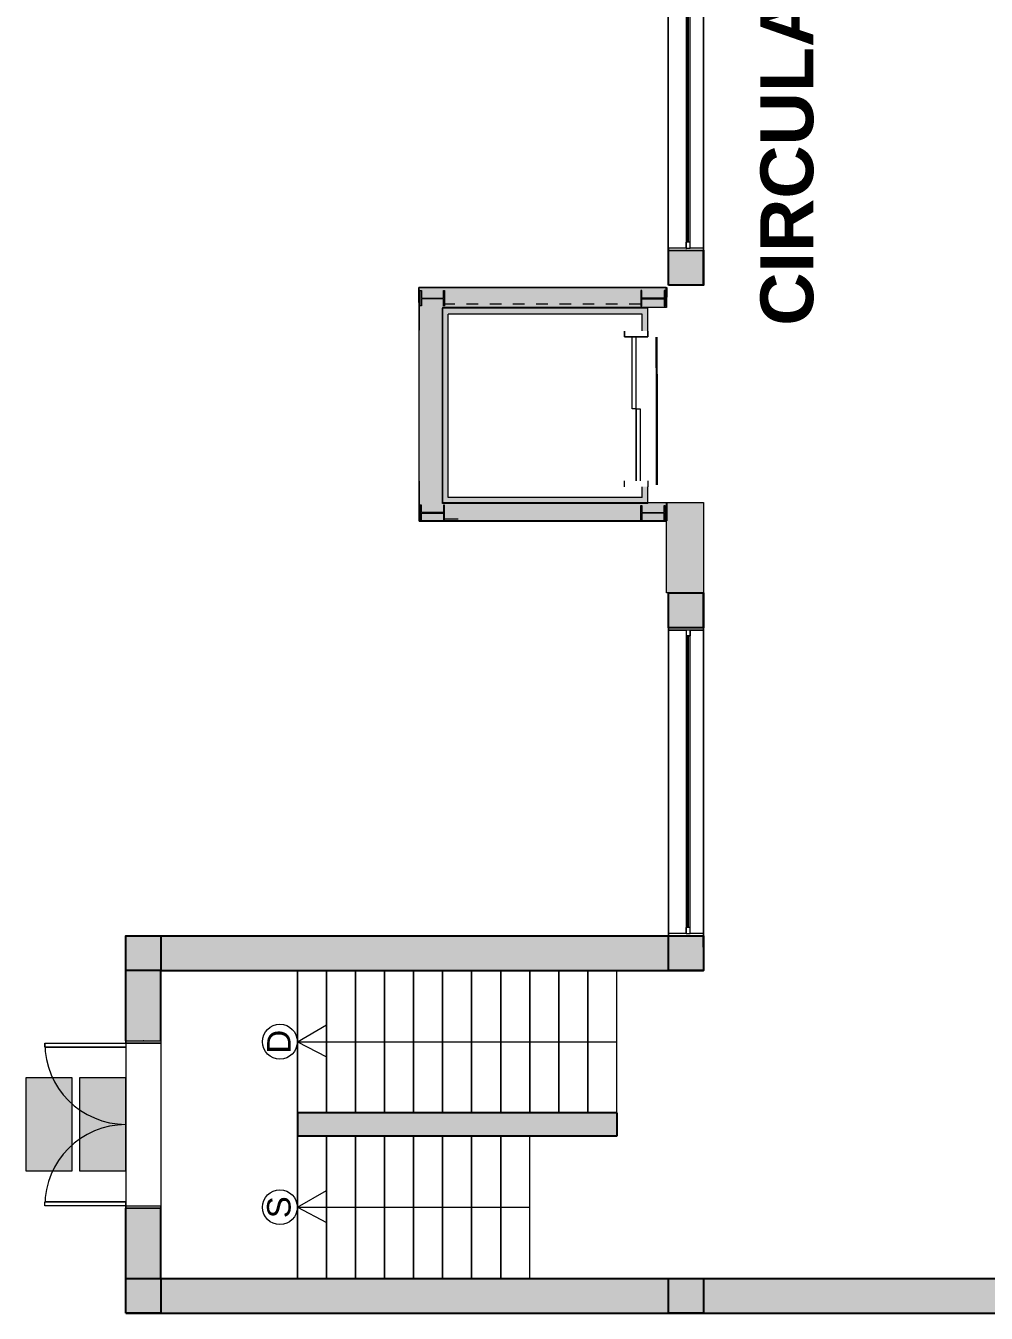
# Model space of a CAD drawing. Header units: metres. Extents: x 512 to 829, y -209 to 245.
# Drawn here: x 741.03 to 749.29, y -45.56 to -34.48 of the extents above; entities that cross this region are included whole.
import ezdxf

# ---------------------------------------------------------------- set-up
doc = ezdxf.new("R2010")
doc.units = ezdxf.units.M
doc.header["$LTSCALE"] = 0.508
doc.set_wipeout_variables(frame=1)
doc.header["$PDSIZE"] = -2
doc.linetypes.add('STYLE_01', pattern=[0.073819, 0.049213, -0.024606])
for name, color, linetype, lineweight in [('ARQ-CAIX', 1, 'Continuous', 15), ('COVID-ADESIVO ELEVADOR', 90, 'Continuous', 5), ('COVID-TAPETE SANITIZANTE', 20, 'Continuous', 5), ('Dimensões', 7, 'Continuous', 5), ('None', 7, 'Continuous', 5), ('NãoImprimir', 7, 'Continuous', 5), ('Peitoris', 2, 'Continuous', 5), ('ROTADEF', 253, 'Continuous', 15), ('Telhado-Princ', 7, 'Continuous', 5)]:
    doc.layers.add(name, color=color, linetype=linetype, lineweight=lineweight)
doc.styles.add('Arial', font='arial.ttf')
doc.styles.add('Arial (bold)', font='arialbd.ttf')

# ---------------------------------------------------------------- blocks, each defined once
blk = doc.blocks.new('Grupo-3009')
at = {"color": 7, "linetype": 'Continuous', "lineweight": 5}
for points in [[(-1.325, 0.15), (-1.30595, 0.15), (-1.30595, -0.15), (-1.325, -0.15)], [(1.30595, 0.15), (1.325, 0.15), (1.325, -0.15), (1.30595, -0.15)]]:
    blk.add_wipeout(points, dxfattribs=at).dxf.layer = 'None'
at = {"layer": 'None', "color": 7, "linetype": 'Continuous', "lineweight": 5}
for points in [[(-1.325, 0.15), (-1.30595, 0.15), (-1.30595, -0.15), (-1.325, -0.15)], [(1.30595, 0.15), (1.325, 0.15), (1.325, -0.15), (1.30595, -0.15)]]:
    blk.add_lwpolyline(points, close=True, dxfattribs=at)
blk = doc.blocks.new('Grupo-3010')
at = {"layer": 'None', "color": 7}
blk.add_blockref('Grupo-3009', (0, 0), dxfattribs=at)
at = {"layer": 'None', "color": 7, "linetype": 'Continuous', "lineweight": 5}
for p, q in [((-1.325, 0.15), (-1.30595, 0.15)), ((-1.30595, 0.15), (-1.30595, -0.15)), ((1.325, 0.15), (1.30595, 0.15)), ((1.30595, 0.15), (1.30595, -0.15)), ((-1.325, -0.15), (-1.30595, -0.15)), ((1.325, -0.15), (1.30595, -0.15))]:
    blk.add_line(p, q, dxfattribs=at)
blk = doc.blocks.new('Grupo-3011')
at = {"layer": 'None', "color": 7, "linetype": 'Continuous', "lineweight": 5}
for p, q in [((-1.30595, 0.034925), (-1.30595, 0)), ((1.30595, 0.034925), (1.30595, 0))]:
    blk.add_line(p, q, dxfattribs=at)
blk = doc.blocks.new('Grupo-3012')
at = {"color": 7, "linetype": 'Continuous', "lineweight": 5}
for points in [[(-1.30595, 0.034925), (-1.25515, 0.034925), (-1.25515, 0), (-1.30595, 0)], [(1.25515, 0.034925), (1.30595, 0.034925), (1.30595, 0), (1.25515, 0)]]:
    blk.add_wipeout(points, dxfattribs=at).dxf.layer = 'None'
at = {"layer": 'None', "color": 7, "linetype": 'Continuous', "lineweight": 5}
for points in [[(-1.30595, 0.034925), (-1.25515, 0.034925), (-1.25515, 0), (-1.30595, 0)], [(1.25515, 0.034925), (1.30595, 0.034925), (1.30595, 0), (1.25515, 0)]]:
    blk.add_lwpolyline(points, close=True, dxfattribs=at)
blk = doc.blocks.new('Grupo-3013')
at = {"layer": 'None', "color": 7}
blk.add_blockref('Grupo-3011', (0, 0), dxfattribs=at)
at = {"color": 7, "linetype": 'Continuous', "lineweight": 5}
blk.add_wipeout([(-1.25515, 0.034925), (1.25515, 0.034925), (1.25515, 0), (-1.25515, 0)], dxfattribs=at).dxf.layer = 'None'
at = {"layer": 'None', "color": 7, "linetype": 'Continuous', "lineweight": 5}
blk.add_lwpolyline([(-1.25515, 0.034925), (1.25515, 0.034925), (1.25515, 0), (-1.25515, 0)], close=True, dxfattribs=at)
at = {"layer": 'None', "color": 7}
blk.add_blockref('Grupo-3012', (0, 0), dxfattribs=at)
at = {"layer": 'None', "color": 7, "linetype": 'Continuous', "lineweight": 5}
for p, q in [((-1.30595, 0.034925), (-1.25515, 0.034925)), ((-1.30595, 0), (-1.25515, 0)), ((-1.25515, 0.034925), (-1.25515, 0)), ((1.30595, 0.034925), (1.25515, 0.034925)), ((1.25515, 0.034925), (1.25515, 0)), ((1.30595, 0), (1.25515, 0))]:
    blk.add_line(p, q, dxfattribs=at)
blk = doc.blocks.new('Grupo-3014')
at = {"color": 7, "linetype": 'Continuous', "lineweight": 9}
blk.add_wipeout([(-1.255, 0.018), (1.255, 0.018), (1.255, 0.017), (-1.255, 0.017)], dxfattribs=at).dxf.layer = 'None'
blk = doc.blocks.new('Grupo-3015')
at = {"layer": 'None', "color": 7}
blk.add_blockref('Grupo-3014', (0, 0), dxfattribs=at)
at = {"layer": 'None', "color": 7, "linetype": 'Continuous', "lineweight": 25}
for p, q in [((-1.255, 0.018), (1.255, 0.018)), ((-1.255, 0.017), (1.255, 0.017))]:
    blk.add_line(p, q, dxfattribs=at)
blk = doc.blocks.new('Grupo-3016')
at = {"layer": 'None', "color": 7, "linetype": 'Continuous', "lineweight": 20}
for p, q in [((1.325, 0.15), (-1.325, 0.15)), ((1.325, -0.15), (-1.325, -0.15))]:
    blk.add_line(p, q, dxfattribs=at)
blk = doc.blocks.new('Window (2D)-262')
at = {"color": 7, "linetype": 'Continuous', "lineweight": 5}
blk.add_wipeout([(-1.325, 0.15), (1.325, 0.15), (1.325, -0.15), (-1.325, -0.15)], dxfattribs=at).dxf.layer = 'None'
at = {"layer": 'None', "color": 7}
blk.add_blockref('Grupo-3010', (0, 0), dxfattribs=at)
at = {"layer": 'None', "color": 7, "linetype": 'Continuous', "lineweight": 5}
for p, q in [((-1.325, 0.15), (1.325, 0.15)), ((-1.325, -0.15), (1.325, -0.15))]:
    blk.add_line(p, q, dxfattribs=at)
at = {"layer": 'NãoImprimir', "linetype": 'Continuous'}
for p in [(-1.325, 0), (1.325, 0)]:
    blk.add_point(p, dxfattribs=at)
at = {"layer": 'Peitoris'}
blk.add_blockref('Grupo-3013', (0, 0), dxfattribs=at)
blk.add_blockref('Grupo-3015', (0, 0), dxfattribs=at)
at = {"layer": 'Telhado-Princ'}
blk.add_blockref('Grupo-3016', (0, 0), dxfattribs=at)
blk = doc.blocks.new('Grupo-3145')
at = {"layer": 'None', "color": 7, "linetype": 'Continuous', "lineweight": 5}
for p, q in [((-0.72, 0.15), (-0.72, -0.15)), ((0.72, 0.15), (0.72, -0.15))]:
    blk.add_line(p, q, dxfattribs=at)
blk = doc.blocks.new('Grupo-3146')
at = {"color": 7, "linetype": 'Continuous', "lineweight": 5}
for points in [[(-0.72, 0.15), (-0.7, 0.15), (-0.7, -0.15), (-0.72, -0.15)], [(0.7, 0.15), (0.72, 0.15), (0.72, -0.15), (0.7, -0.15)]]:
    blk.add_wipeout(points, dxfattribs=at).dxf.layer = 'None'
at = {"layer": 'None', "color": 7, "linetype": 'Continuous', "lineweight": 5}
for points in [[(-0.72, 0.15), (-0.7, 0.15), (-0.7, -0.15), (-0.72, -0.15)], [(0.7, 0.15), (0.72, 0.15), (0.72, -0.15), (0.7, -0.15)]]:
    blk.add_lwpolyline(points, close=True, dxfattribs=at)
blk = doc.blocks.new('Grupo-3147')
at = {"layer": 'None', "color": 7}
blk.add_blockref('Grupo-3145', (0, 0), dxfattribs=at)
blk.add_blockref('Grupo-3146', (0, 0), dxfattribs=at)
at = {"layer": 'None', "color": 7, "linetype": 'Continuous', "lineweight": 5}
for p, q in [((-0.72, 0.15), (-0.7, 0.15)), ((-0.7, 0.15), (-0.7, -0.15)), ((0.72, 0.15), (0.7, 0.15)), ((0.7, 0.15), (0.7, -0.15)), ((-0.72, -0.15), (-0.7, -0.15)), ((0.72, -0.15), (0.7, -0.15))]:
    blk.add_line(p, q, dxfattribs=at)
blk = doc.blocks.new('Grupo-3148')
at = {"layer": 'None', "color": 7, "linetype": 'Continuous', "lineweight": 5}
blk.add_arc((-0.7, 0.15), 0.699, 0, 90, dxfattribs=at)
blk = doc.blocks.new('Grupo-3149')
at = {"color": 7, "linetype": 'Continuous', "lineweight": 5}
blk.add_wipeout([(-0.7, 0.15), (-0.7, 0.84875), (-0.665, 0.84875), (-0.665, 0.15)], dxfattribs=at).dxf.layer = 'None'
at = {"layer": 'None', "color": 7, "linetype": 'Continuous', "lineweight": 5}
blk.add_lwpolyline([(-0.7, 0.15), (-0.7, 0.84875), (-0.665, 0.84875), (-0.665, 0.15)], close=True, dxfattribs=at)
blk = doc.blocks.new('Grupo-3150')
at = {"layer": 'None', "color": 7}
blk.add_blockref('Grupo-3149', (0, 0), dxfattribs=at)
at = {"layer": 'None', "color": 7, "linetype": 'Continuous', "lineweight": 5}
for p, q in [((-0.7, 0.15), (-0.7, 0.84875)), ((-0.7, 0.84875), (-0.665, 0.84875)), ((-0.665, 0.15), (-0.665, 0.84875)), ((-0.7, 0.15), (-0.665, 0.15))]:
    blk.add_line(p, q, dxfattribs=at)
blk = doc.blocks.new('Grupo-3151')
at = {"layer": 'Peitoris', "color": 7}
blk.add_blockref('Grupo-3150', (0, 0), dxfattribs=at)
blk = doc.blocks.new('Grupo-3152')
at = {"layer": 'None', "color": 7, "linetype": 'Continuous', "lineweight": 5}
blk.add_arc((0.7, 0.15), 0.699, 90, 180, dxfattribs=at)
blk = doc.blocks.new('Grupo-3153')
at = {"color": 7, "linetype": 'Continuous', "lineweight": 5}
blk.add_wipeout([(0.7, 0.84875), (0.7, 0.15), (0.665, 0.15), (0.665, 0.84875)], dxfattribs=at).dxf.layer = 'None'
at = {"layer": 'None', "color": 7, "linetype": 'Continuous', "lineweight": 5}
blk.add_lwpolyline([(0.7, 0.84875), (0.7, 0.15), (0.665, 0.15), (0.665, 0.84875)], close=True, dxfattribs=at)
blk = doc.blocks.new('Grupo-3154')
at = {"layer": 'None', "color": 7}
blk.add_blockref('Grupo-3153', (0, 0), dxfattribs=at)
at = {"layer": 'None', "color": 7, "linetype": 'Continuous', "lineweight": 5}
for p, q in [((0.665, 0.84875), (0.665, 0.15)), ((0.7, 0.84875), (0.665, 0.84875)), ((0.7, 0.84875), (0.7, 0.15)), ((0.7, 0.15), (0.665, 0.15))]:
    blk.add_line(p, q, dxfattribs=at)
blk = doc.blocks.new('Grupo-3155')
at = {"layer": 'Peitoris', "color": 7}
blk.add_blockref('Grupo-3154', (0, 0), dxfattribs=at)
blk = doc.blocks.new('Grupo-3156')
at = {"layer": 'None', "color": 7, "linetype": 'Continuous', "lineweight": 5}
for p, q in [((0.72, 0.15), (-0.72, 0.15)), ((0.72, -0.15), (-0.72, -0.15))]:
    blk.add_line(p, q, dxfattribs=at)
blk = doc.blocks.new('Door (2D)-111')
at = {"layer": 'None', "color": 7}
blk.add_blockref('Grupo-3147', (0, 0), dxfattribs=at)
at = {"layer": 'NãoImprimir', "color": 7, "linetype": 'Continuous', "lineweight": 5}
for p in [(-0.72, 0), (0.72, 0)]:
    blk.add_point(p, dxfattribs=at)
at = {"layer": 'Peitoris', "color": 7}
for name in ['Grupo-3148', 'Grupo-3152']:
    blk.add_blockref(name, (0, 0), dxfattribs=at)
at = {"layer": 'None', "color": 7}
for name in ['Grupo-3151', 'Grupo-3155']:
    blk.add_blockref(name, (0, 0), dxfattribs=at)
at = {"color": 7, "linetype": 'Continuous', "lineweight": 5}
blk.add_wipeout([(-0.02625, 0.1125), (-0.02625, 0.115), (-0.00125, 0.115), (-0.00125, 0.15), (0.00125, 0.15), (0.00125, 0.115), (0.02625, 0.115), (0.02625, 0.1125)], dxfattribs=at).dxf.layer = 'None'
at = {"layer": 'Telhado-Princ', "color": 7}
blk.add_blockref('Grupo-3156', (0, 0), dxfattribs=at)
blk = doc.blocks.new('Grupo-3161')
at = {"layer": 'None', "linetype": 'Continuous', "lineweight": 0}
for points in [[(30.475, 58.972), (30.475, 59.272), (30.775, 59.272), (30.775, 58.972)], [(33.325, 58.972), (33.325, 59.272), (33.625, 59.272), (33.625, 58.972)], [(40.7, 58.972), (40.7, 59.272), (41, 59.272), (41, 58.972)]]:
    blk.add_hatch(color=255, dxfattribs=at).paths.add_polyline_path(points)
at = {"layer": 'None', "color": 7, "linetype": 'Continuous', "lineweight": 25}
for points in [[(30.475, 58.972), (30.475, 59.272), (30.775, 59.272), (30.775, 58.972)], [(33.325, 58.972), (33.325, 59.272), (33.625, 59.272), (33.625, 58.972)], [(40.7, 58.972), (40.7, 59.272), (41, 59.272), (41, 58.972)]]:
    blk.add_lwpolyline(points, close=True, dxfattribs=at)
blk = doc.blocks.new('Grupo-3162')
at = {"layer": 'None', "linetype": 'Continuous', "lineweight": 0}
for points in [[(25.805, 53.072), (25.805, 53.372), (26.105, 53.372), (26.105, 53.072)], [(30.475, 53.072), (30.475, 53.372), (30.775, 53.372), (30.775, 53.072)], [(33.325, 53.072), (33.325, 53.372), (33.625, 53.372), (33.625, 53.072)], [(38.775, 53.072), (38.775, 53.372), (39.075, 53.372), (39.075, 53.072)]]:
    blk.add_hatch(color=255, dxfattribs=at).paths.add_polyline_path(points)
at = {"layer": 'None', "color": 7, "linetype": 'Continuous', "lineweight": 25}
for points in [[(25.805, 53.072), (25.805, 53.372), (26.105, 53.372), (26.105, 53.072)], [(30.475, 53.072), (30.475, 53.372), (30.775, 53.372), (30.775, 53.072)], [(33.325, 53.072), (33.325, 53.372), (33.625, 53.372), (33.625, 53.072)], [(38.775, 53.072), (38.775, 53.372), (39.075, 53.372), (39.075, 53.072)]]:
    blk.add_lwpolyline(points, close=True, dxfattribs=at)
blk = doc.blocks.new('Grupo-3163')
at = {"layer": 'None', "linetype": 'Continuous', "lineweight": 0}
for points in [[(25.805, 56.022), (25.805, 56.322), (26.105, 56.322), (26.105, 56.022)], [(30.475, 56.022), (30.475, 56.322), (30.775, 56.322), (30.775, 56.022)], [(38.775, 56.022), (38.775, 56.322), (39.075, 56.322), (39.075, 56.022)], [(40.7, 56.022), (40.7, 56.322), (41, 56.322), (41, 56.022)]]:
    blk.add_hatch(color=255, dxfattribs=at).paths.add_polyline_path(points)
at = {"layer": 'None', "color": 7, "linetype": 'Continuous', "lineweight": 25}
for points in [[(25.805, 56.022), (25.805, 56.322), (26.105, 56.322), (26.105, 56.022)], [(30.475, 56.022), (30.475, 56.322), (30.775, 56.322), (30.775, 56.022)], [(38.775, 56.022), (38.775, 56.322), (39.075, 56.322), (39.075, 56.022)], [(40.7, 56.022), (40.7, 56.322), (41, 56.322), (41, 56.022)]]:
    blk.add_lwpolyline(points, close=True, dxfattribs=at)
blk = doc.blocks.new('Grupo-3167')
at = {"layer": 'None', "linetype": 'Continuous', "lineweight": 0}
for points in [[(30.475, 61.922), (30.475, 62.222), (30.775, 62.222), (30.775, 61.922)], [(40.7, 61.922), (40.7, 62.222), (41, 62.222), (41, 61.922)]]:
    blk.add_hatch(color=255, dxfattribs=at).paths.add_polyline_path(points)
at = {"layer": 'None', "color": 7, "linetype": 'Continuous', "lineweight": 25}
for points in [[(30.475, 61.922), (30.475, 62.222), (30.775, 62.222), (30.775, 61.922)], [(40.7, 61.922), (40.7, 62.222), (41, 62.222), (41, 61.922)]]:
    blk.add_lwpolyline(points, close=True, dxfattribs=at)
blk = doc.blocks.new('Grupo-3168')
at = {"color": 7, "linetype": 'Continuous', "lineweight": 5}
for points in [[(-1.325, 0.15), (-1.30595, 0.15), (-1.30595, -0.15), (-1.325, -0.15)], [(1.30595, 0.15), (1.325, 0.15), (1.325, -0.15), (1.30595, -0.15)]]:
    blk.add_wipeout(points, dxfattribs=at).dxf.layer = 'None'
at = {"layer": 'None', "color": 7, "linetype": 'Continuous', "lineweight": 5}
for points in [[(-1.325, 0.15), (-1.30595, 0.15), (-1.30595, -0.15), (-1.325, -0.15)], [(1.30595, 0.15), (1.325, 0.15), (1.325, -0.15), (1.30595, -0.15)]]:
    blk.add_lwpolyline(points, close=True, dxfattribs=at)
blk = doc.blocks.new('Grupo-3169')
at = {"layer": 'None', "color": 7}
blk.add_blockref('Grupo-3168', (0, 0), dxfattribs=at)
at = {"layer": 'None', "color": 7, "linetype": 'Continuous', "lineweight": 5}
for p, q in [((-1.325, 0.15), (-1.30595, 0.15)), ((-1.30595, 0.15), (-1.30595, -0.15)), ((1.325, 0.15), (1.30595, 0.15)), ((1.30595, 0.15), (1.30595, -0.15)), ((-1.325, -0.15), (-1.30595, -0.15)), ((1.325, -0.15), (1.30595, -0.15))]:
    blk.add_line(p, q, dxfattribs=at)
blk = doc.blocks.new('Grupo-3170')
at = {"layer": 'None', "color": 7, "linetype": 'Continuous', "lineweight": 5}
for p, q in [((-1.30595, 0.034925), (-1.30595, 0)), ((1.30595, 0.034925), (1.30595, 0))]:
    blk.add_line(p, q, dxfattribs=at)
blk = doc.blocks.new('Grupo-3171')
at = {"color": 7, "linetype": 'Continuous', "lineweight": 5}
for points in [[(-1.30595, 0.034925), (-1.25515, 0.034925), (-1.25515, 0), (-1.30595, 0)], [(1.25515, 0.034925), (1.30595, 0.034925), (1.30595, 0), (1.25515, 0)]]:
    blk.add_wipeout(points, dxfattribs=at).dxf.layer = 'None'
at = {"layer": 'None', "color": 7, "linetype": 'Continuous', "lineweight": 5}
for points in [[(-1.30595, 0.034925), (-1.25515, 0.034925), (-1.25515, 0), (-1.30595, 0)], [(1.25515, 0.034925), (1.30595, 0.034925), (1.30595, 0), (1.25515, 0)]]:
    blk.add_lwpolyline(points, close=True, dxfattribs=at)
blk = doc.blocks.new('Grupo-3172')
at = {"layer": 'None', "color": 7}
blk.add_blockref('Grupo-3170', (0, 0), dxfattribs=at)
at = {"color": 7, "linetype": 'Continuous', "lineweight": 5}
blk.add_wipeout([(-1.25515, 0.034925), (1.25515, 0.034925), (1.25515, 0), (-1.25515, 0)], dxfattribs=at).dxf.layer = 'None'
at = {"layer": 'None', "color": 7, "linetype": 'Continuous', "lineweight": 5}
blk.add_lwpolyline([(-1.25515, 0.034925), (1.25515, 0.034925), (1.25515, 0), (-1.25515, 0)], close=True, dxfattribs=at)
at = {"layer": 'None', "color": 7}
blk.add_blockref('Grupo-3171', (0, 0), dxfattribs=at)
at = {"layer": 'None', "color": 7, "linetype": 'Continuous', "lineweight": 5}
for p, q in [((-1.30595, 0.034925), (-1.25515, 0.034925)), ((-1.30595, 0), (-1.25515, 0)), ((-1.25515, 0.034925), (-1.25515, 0)), ((1.30595, 0.034925), (1.25515, 0.034925)), ((1.25515, 0.034925), (1.25515, 0)), ((1.30595, 0), (1.25515, 0))]:
    blk.add_line(p, q, dxfattribs=at)
blk = doc.blocks.new('Grupo-3173')
at = {"color": 7, "linetype": 'Continuous', "lineweight": 9}
blk.add_wipeout([(-1.255, 0.018), (1.255, 0.018), (1.255, 0.017), (-1.255, 0.017)], dxfattribs=at).dxf.layer = 'None'
blk = doc.blocks.new('Grupo-3174')
at = {"layer": 'None', "color": 7}
blk.add_blockref('Grupo-3173', (0, 0), dxfattribs=at)
at = {"layer": 'None', "color": 7, "linetype": 'Continuous', "lineweight": 25}
for p, q in [((-1.255, 0.018), (1.255, 0.018)), ((-1.255, 0.017), (1.255, 0.017))]:
    blk.add_line(p, q, dxfattribs=at)
blk = doc.blocks.new('Window (2D)-274')
at = {"color": 7, "linetype": 'Continuous', "lineweight": 5}
blk.add_wipeout([(-1.325, 0.15), (1.325, 0.15), (1.325, -0.15), (-1.325, -0.15)], dxfattribs=at).dxf.layer = 'None'
at = {"layer": 'None', "color": 7}
blk.add_blockref('Grupo-3169', (0, 0), dxfattribs=at)
at = {"layer": 'None', "color": 7, "linetype": 'Continuous', "lineweight": 5}
for p, q in [((-1.325, 0.15), (1.325, 0.15)), ((-1.325, -0.15), (1.325, -0.15))]:
    blk.add_line(p, q, dxfattribs=at)
at = {"layer": 'NãoImprimir', "linetype": 'Continuous'}
for p in [(-1.325, 0), (1.325, 0)]:
    blk.add_point(p, dxfattribs=at)
at = {"layer": 'Peitoris'}
blk.add_blockref('Grupo-3172', (0, 0), dxfattribs=at)
blk.add_blockref('Grupo-3174', (0, 0), dxfattribs=at)
blk = doc.blocks.new('A$C69c9503b')
at = {"layer": 'Dimensões', "lineweight": 0, "true_color": 0xcd6928}
h = blk.add_hatch(color=32, dxfattribs=at)
h.dxf.hatch_style = 1
h.paths.add_polyline_path([(0, 0), (0.4, 0), (0.4, 0.8), (0, 0.8)])
h = blk.add_hatch(color=32, dxfattribs=at)
h.dxf.hatch_style = 1
h.paths.add_polyline_path([(0.462, 0), (0.862, 0), (0.862, 0.8), (0.462, 0.8)])
at = {"layer": 'Dimensões', "color": 1, "lineweight": 0}
for points in [[(0, 0), (0.4, 0), (0.4, 0.8), (0, 0.8)], [(0.462, 0), (0.862, 0), (0.862, 0.8), (0.462, 0.8)]]:
    blk.add_lwpolyline(points, close=True, dxfattribs=at)

msp = doc.modelspace()

# ---------------------------------------------------------------- hatches: boundary and pattern name
at = {"layer": 'ROTADEF', "linetype": 'Continuous', "lineweight": 0}
for points in [[(744.4308, -36.7599), (744.4308, -36.8257), (744.6208, -36.8257), (744.6208, -36.7599), (744.6308, -36.7599), (744.6308, -36.8939), (744.6208, -36.8939), (744.6208, -36.8321), (744.4308, -36.8321), (744.4308, -36.8939), (744.4208, -36.8939), (744.4208, -36.7599)], [(746.5191, -36.7611), (746.5191, -36.827), (746.3291, -36.827), (746.3291, -36.7611), (746.3191, -36.7611), (746.3191, -36.8951), (746.3291, -36.8951), (746.3291, -36.8334), (746.5191, -36.8334), (746.5191, -36.8951), (746.5291, -36.8951), (746.5291, -36.7611)], [(744.4308, -38.7436), (744.4308, -38.6778), (744.6208, -38.6778), (744.6208, -38.7436), (744.6308, -38.7436), (744.6308, -38.6096), (744.6208, -38.6096), (744.6208, -38.6714), (744.4308, -38.6714), (744.4308, -38.6096), (744.4208, -38.6096), (744.4208, -38.7436)], [(746.5191, -38.7447), (746.5191, -38.6788), (746.3291, -38.6788), (746.3291, -38.7447), (746.3191, -38.7447), (746.3191, -38.6107), (746.3291, -38.6107), (746.3291, -38.6724), (746.5191, -38.6724), (746.5191, -38.6107), (746.5291, -38.6107), (746.5291, -38.7447)]]:
    msp.add_hatch(color=7, dxfattribs=at).paths.add_polyline_path(points)
at = {"layer": 'Telhado-Princ', "linetype": 'Continuous', "lineweight": 0}
for points in [[(744.4107, -36.7341), (746.5427, -36.7341), (746.5403, -36.9079), (744.6136, -36.9079), (744.6136, -38.5872), (746.5427, -38.5872), (746.5427, -38.7425), (744.4117, -38.7425)], [(746.8585, -38.5872), (746.5427, -38.5872), (746.5427, -38.7425), (746.5392, -39.3649), (746.8585, -39.3649)]]:
    msp.add_hatch(color=250, dxfattribs=at).paths.add_polyline_path(points)

# ---------------------------------------------------------------- linework, layer by layer
at = {"layer": 'ARQ-CAIX', "linetype": 'Continuous', "lineweight": 5}
for q in [(746.246, -37.7798), (746.3126, -37.7798)]:
    msp.add_line((746.2793, -37.7798), q, dxfattribs=at)
at = {"layer": 'COVID-ADESIVO ELEVADOR', "const_width": 0.02, "flags": 128}
msp.add_lwpolyline([(746.4552, -37.1602), (746.4572, -38.4348)], dxfattribs=at)
at = {"layer": 'None', "color": 7, "linetype": 'Continuous', "lineweight": 25}
for p, q in [((746.5585, -36.7149), (746.5585, -33.4649)), ((746.8585, -36.7149), (746.8585, -33.4649)), ((746.5585, -39.6649), (746.5585, -39.3649)), ((746.8585, -39.6649), (746.8585, -39.3649)), ((741.8885, -43.2199), (741.8885, -42.3149)), ((746.8585, -42.4149), (746.8585, -42.3149)), ((742.1885, -42.6149), (746.8585, -42.6149)), ((742.1885, -43.2199), (742.1885, -42.6149)), ((743.3635, -43.8399), (743.3635, -44.0399)), ((746.1135, -43.8399), (743.3635, -43.8399)), ((746.1135, -43.8399), (746.1135, -44.0399)), ((746.1135, -44.0399), (743.3635, -44.0399)), ((741.8885, -45.5649), (741.8885, -44.6599)), ((742.1885, -45.2649), (742.1885, -44.6599)), ((742.1885, -45.2649), (749.4585, -45.2649)), ((741.8885, -45.5649), (755.1585, -45.5649))]:
    msp.add_line(p, q, dxfattribs=at)
at = {"layer": 'None', "color": 7, "linetype": 'Continuous', "lineweight": 5}
for p, q in [((743.3635, -43.2274), (743.6135, -43.0831)), ((743.3635, -43.2274), (746.1135, -43.2274)), ((743.3635, -43.2274), (743.6135, -43.3578)), ((743.3635, -44.6524), (743.6135, -44.5081)), ((743.3635, -44.6524), (745.3635, -44.6524)), ((743.3635, -44.6524), (743.6135, -44.7828))]:
    msp.add_line(p, q, dxfattribs=at)
at = {"layer": 'None', "linetype": 'Continuous', "lineweight": 0}
msp.add_lwpolyline([(746.5392, -38.5872), (746.8585, -38.5872), (746.8585, -39.3649), (746.5392, -39.3649)], close=True, dxfattribs=at)
at = {"layer": 'None', "color": 7, "linetype": 'Continuous', "lineweight": 5}
for points in [[(743.6135, -42.6149), (743.3635, -42.6149), (743.3635, -43.8399), (743.6135, -43.8399)], [(743.8635, -42.6149), (743.6135, -42.6149), (743.6135, -43.8399), (743.8635, -43.8399)], [(744.1135, -42.6149), (743.8635, -42.6149), (743.8635, -43.8399), (744.1135, -43.8399)], [(744.3635, -42.6149), (744.1135, -42.6149), (744.1135, -43.8399), (744.3635, -43.8399)], [(744.6135, -42.6149), (744.3635, -42.6149), (744.3635, -43.8399), (744.6135, -43.8399)], [(744.8635, -42.6149), (744.6135, -42.6149), (744.6135, -43.8399), (744.8635, -43.8399)], [(745.1135, -42.6149), (744.8635, -42.6149), (744.8635, -43.8399), (745.1135, -43.8399)], [(745.3635, -42.6149), (745.1135, -42.6149), (745.1135, -43.8399), (745.3635, -43.8399)], [(745.6135, -42.6149), (745.3635, -42.6149), (745.3635, -43.8399), (745.6135, -43.8399)], [(745.8635, -42.6149), (745.6135, -42.6149), (745.6135, -43.8399), (745.8635, -43.8399)], [(746.1135, -42.6149), (745.8635, -42.6149), (745.8635, -43.8399), (746.1135, -43.8399)], [(743.6135, -44.0399), (743.3635, -44.0399), (743.3635, -45.2649), (743.6135, -45.2649)], [(743.8635, -44.0399), (743.6135, -44.0399), (743.6135, -45.2649), (743.8635, -45.2649)], [(744.1135, -44.0399), (743.8635, -44.0399), (743.8635, -45.2649), (744.1135, -45.2649)], [(744.3635, -44.0399), (744.1135, -44.0399), (744.1135, -45.2649), (744.3635, -45.2649)], [(744.6135, -44.0399), (744.3635, -44.0399), (744.3635, -45.2649), (744.6135, -45.2649)], [(744.8635, -44.0399), (744.6135, -44.0399), (744.6135, -45.2649), (744.8635, -45.2649)], [(745.1135, -44.0399), (744.8635, -44.0399), (744.8635, -45.2649), (745.1135, -45.2649)], [(745.3635, -44.0399), (745.1135, -44.0399), (745.1135, -45.2649), (745.3635, -45.2649)]]:
    msp.add_lwpolyline(points, close=True, dxfattribs=at)
for centre in [(743.2135, -43.2274), (743.2135, -44.6524)]:
    msp.add_circle(centre, 0.15, dxfattribs=at)
at = {"layer": 'None', "color": 254, "linetype": 'Continuous'}
for points in [[(746.8585, -39.6649), (746.5585, -39.6649), (746.8585, -39.3649), (746.5585, -39.3649)], [(746.8585, -42.3149), (746.5585, -42.3149), (746.8585, -42.6149)]]:
    msp.add_solid(points, dxfattribs=at)
at = {"layer": 'None', "color": 250, "linetype": 'Continuous'}
for points in [[(742.1885, -43.2199), (741.8885, -43.2199), (742.1885, -42.6149), (741.8885, -42.3149)], [(746.1135, -43.8399), (746.1135, -44.0399), (743.3635, -43.8399), (743.3635, -44.0399)], [(742.1885, -45.2649), (741.8885, -45.5649), (742.1885, -44.6599), (741.8885, -44.6599)], [(741.8885, -45.5649), (742.1885, -45.2649), (755.1585, -45.5649), (754.8585, -45.2649)]]:
    msp.add_solid(points, dxfattribs=at)
at = {"layer": 'ROTADEF', "color": 7, "linetype": 'Continuous', "lineweight": 5}
for p, q in [((746.5385, -36.734), (744.4096, -36.734)), ((744.4096, -36.863), (744.4096, -36.734)), ((744.4106, -36.754), (744.4106, -37.1034)), ((746.5392, -36.9024), (746.5387, -36.7427)), ((744.6125, -38.5933), (744.6125, -36.914)), ((746.3802, -36.914), (744.6125, -36.914)), ((744.6625, -38.5433), (744.6625, -36.964)), ((746.3302, -36.964), (744.6625, -36.964)), ((746.3302, -37.1102), (746.3302, -36.964)), ((746.3802, -37.1102), (746.3802, -36.914)), ((744.4106, -38.4034), (744.4106, -38.7486)), ((746.3302, -38.5433), (746.3302, -38.4502)), ((746.3802, -38.5933), (746.3802, -38.4502)), ((746.3302, -38.5433), (744.6625, -38.5433)), ((746.3802, -38.5933), (744.6125, -38.5933)), ((746.5391, -38.7486), (744.4106, -38.7486)), ((744.6308, -38.7271), (744.7468, -38.7271))]:
    msp.add_line(p, q, dxfattribs=at)
at = {"layer": 'ROTADEF', "color": 7, "linetype": 'STYLE_01', "lineweight": 5}
for p, q in [((746.3191, -36.8786), (744.6308, -36.8786)), ((744.4106, -38.4034), (744.4106, -37.1034))]:
    msp.add_line(p, q, dxfattribs=at)
at = {"layer": 'ROTADEF', "color": 7, "linetype": 'Continuous', "lineweight": 5}
for points in [[(744.4308, -36.7599), (744.4308, -36.8257), (744.6208, -36.8257), (744.6208, -36.7599), (744.6308, -36.7599), (744.6308, -36.8939), (744.6208, -36.8939), (744.6208, -36.8321), (744.4308, -36.8321), (744.4308, -36.8939), (744.4208, -36.8939), (744.4208, -36.7599)], [(746.5191, -36.7611), (746.5191, -36.827), (746.3291, -36.827), (746.3291, -36.7611), (746.3191, -36.7611), (746.3191, -36.8951), (746.3291, -36.8951), (746.3291, -36.8334), (746.5191, -36.8334), (746.5191, -36.8951), (746.5291, -36.8951), (746.5291, -36.7611)], [(744.4308, -38.7436), (744.4308, -38.6778), (744.6208, -38.6778), (744.6208, -38.7436), (744.6308, -38.7436), (744.6308, -38.6096), (744.6208, -38.6096), (744.6208, -38.6714), (744.4308, -38.6714), (744.4308, -38.6096), (744.4208, -38.6096), (744.4208, -38.7436)], [(746.5191, -38.7447), (746.5191, -38.6788), (746.3291, -38.6788), (746.3291, -38.7447), (746.3191, -38.7447), (746.3191, -38.6107), (746.3291, -38.6107), (746.3291, -38.6724), (746.5191, -38.6724), (746.5191, -38.6107), (746.5291, -38.6107), (746.5291, -38.7447)]]:
    msp.add_lwpolyline(points, close=True, dxfattribs=at)
at = {"layer": 'ROTADEF', "color": 7, "linetype": 'Continuous'}
for points in [[(744.6625, -38.5433), (744.6125, -38.5933), (744.6625, -36.964), (744.6125, -36.914)], [(746.3802, -36.914), (746.3302, -36.964), (744.6125, -36.914), (744.6625, -36.964)], [(746.3802, -37.1102), (746.3302, -37.1102), (746.3802, -36.914), (746.3302, -36.964)], [(746.3802, -38.5933), (746.3302, -38.5433), (746.3802, -38.4502), (746.3302, -38.4502)], [(746.3302, -38.5433), (746.3802, -38.5933), (744.6625, -38.5433), (744.6125, -38.5933)]]:
    msp.add_solid(points, dxfattribs=at)
at = {"layer": 'Telhado-Princ'}
msp.add_line((746.5392, -38.5872), (746.7385, -38.5872), dxfattribs=at)
msp.add_lwpolyline([(744.4107, -36.7341), (746.5427, -36.7341), (746.5403, -36.9079), (744.6136, -36.9079), (744.6136, -38.5872), (746.5427, -38.5872), (746.5427, -38.7425), (744.4117, -38.7425)], close=True, dxfattribs=at)

# ---------------------------------------------------------------- block references
at = {"layer": 'None', "color": 7}
for name in ['Grupo-3167', 'Grupo-3162']:
    msp.add_blockref(name, (716.0835, -98.6368), dxfattribs=at)

# ---------------------------------------------------------------- texts
at = {"layer": 'None', "color": 7, "attachment_point": 2, "rotation": 90}
for s, insert, char_height, line_spacing_factor, style in [('CIRCULAÇÃO', (747.3486, -34.9297), 0.45475, 0.992596, 'Arial (bold)'), ('D', (743.1031, -43.2274), 0.2021, 0.96736, 'Arial'), ('S', (743.1031, -44.6524), 0.2021, 0.96736, 'Arial')]:
    msp.add_mtext(s, dxfattribs=dict(at, insert=insert, char_height=char_height, line_spacing_factor=line_spacing_factor, style=style))

# ---------------------------------------------------------------- next in the draw order: block references
at = {"layer": 'None', "color": 7, "xscale": -1, "rotation": 270}
for name, p in [('Window (2D)-274', (746.7085, -35.0899)), ('Window (2D)-262', (746.7085, -40.9899))]:
    msp.add_blockref(name, p, dxfattribs=at)
at = {"layer": 'None', "color": 7, "rotation": 90}
msp.add_blockref('Door (2D)-111', (742.0385, -43.9399), dxfattribs=at)

# ---------------------------------------------------------------- next in the draw order: wipeouts: each hides what was drawn before it
at = {"lineweight": 0}
for points in [[(746.1802, -37.1102), (746.1802, -37.1102), (746.1802, -37.1102), (746.1802, -37.1602), (746.3802, -37.1602), (746.3802, -37.1102), (746.3802, -37.1102), (746.3802, -37.1102)], [(746.1802, -38.4502), (746.1802, -38.3994), (746.3802, -38.3994), (746.3802, -38.4502)]]:
    msp.add_wipeout(points, dxfattribs=at).dxf.layer = 'ARQ-CAIX'

# ---------------------------------------------------------------- next in the draw order: linework, layer by layer
at = {"layer": 'ARQ-CAIX', "lineweight": 0}
for p, q in [((746.1802, -37.1102), (746.1802, -37.1602)), ((746.3802, -37.1602), (746.3802, -37.1102)), ((746.1802, -37.1602), (746.3802, -37.1602)), ((746.1802, -38.4502), (746.1802, -38.3994)), ((746.1802, -38.4502), (746.1802, -38.3994)), ((746.3802, -38.3994), (746.3802, -38.4502)), ((746.3802, -38.3994), (746.3802, -38.4502))]:
    msp.add_line(p, q, dxfattribs=at)
at = {"layer": 'ARQ-CAIX', "linetype": 'Continuous', "lineweight": 5}
for p, q in [((746.2802, -38.3994), (746.2793, -37.7798)), ((746.2793, -37.7798), (746.2802, -38.3994)), ((746.2793, -37.7798), (746.2802, -38.3994)), ((746.3126, -37.7798), (746.3135, -38.3994))]:
    msp.add_line(p, q, dxfattribs=at)
at = {"layer": 'None', "color": 7, "linetype": 'Continuous', "lineweight": 25}
msp.add_line((741.8885, -42.3149), (746.5585, -42.3149), dxfattribs=at)
at = {"layer": 'None', "color": 7, "linetype": 'Continuous', "lineweight": 5}
msp.add_lwpolyline([(743.3635, -42.6149), (742.1885, -42.6149), (742.1885, -45.2649), (743.3635, -45.2649)], close=True, dxfattribs=at)
at = {"layer": 'None', "color": 250, "linetype": 'Continuous'}
msp.add_solid([(742.1885, -42.6149), (741.8885, -42.3149), (746.8585, -42.6149), (746.5585, -42.3149)], dxfattribs=at)

# ---------------------------------------------------------------- next in the draw order: block references
at = {"layer": 'COVID-TAPETE SANITIZANTE', "linetype": 'Continuous', "lineweight": 0}
msp.add_blockref('A$C69c9503b', (741.0263, -44.3387), dxfattribs=at)
at = {"layer": 'None', "color": 7}
for name in ['Grupo-3161', 'Grupo-3163']:
    msp.add_blockref(name, (716.0835, -98.6368), dxfattribs=at)

# ---------------------------------------------------------------- next in the draw order: wipeouts: each hides what was drawn before it
at = {"lineweight": 0}
msp.add_wipeout([(746.1802, -37.1602), (746.1802, -37.1102), (746.3802, -37.1102), (746.3802, -37.1602)], dxfattribs=at).dxf.layer = 'ARQ-CAIX'

# ---------------------------------------------------------------- next in the draw order: linework, layer by layer
at = {"layer": 'ARQ-CAIX', "lineweight": 0}
for p, q in [((746.1802, -37.1602), (746.1802, -37.1102)), ((746.1802, -37.1102), (746.1802, -37.1602)), ((746.3802, -37.1102), (746.3802, -37.1602)), ((746.3802, -37.1602), (746.3802, -37.1102)), ((746.3802, -37.1602), (746.1802, -37.1602)), ((746.1802, -37.1602), (746.3802, -37.1602))]:
    msp.add_line(p, q, dxfattribs=at)
at = {"layer": 'ARQ-CAIX', "linetype": 'Continuous', "lineweight": 5}
for p, q in [((746.246, -37.7798), (746.245, -37.1602)), ((746.2793, -37.7798), (746.2783, -37.1602))]:
    msp.add_line(p, q, dxfattribs=at)

doc.saveas('drawing.dxf')
